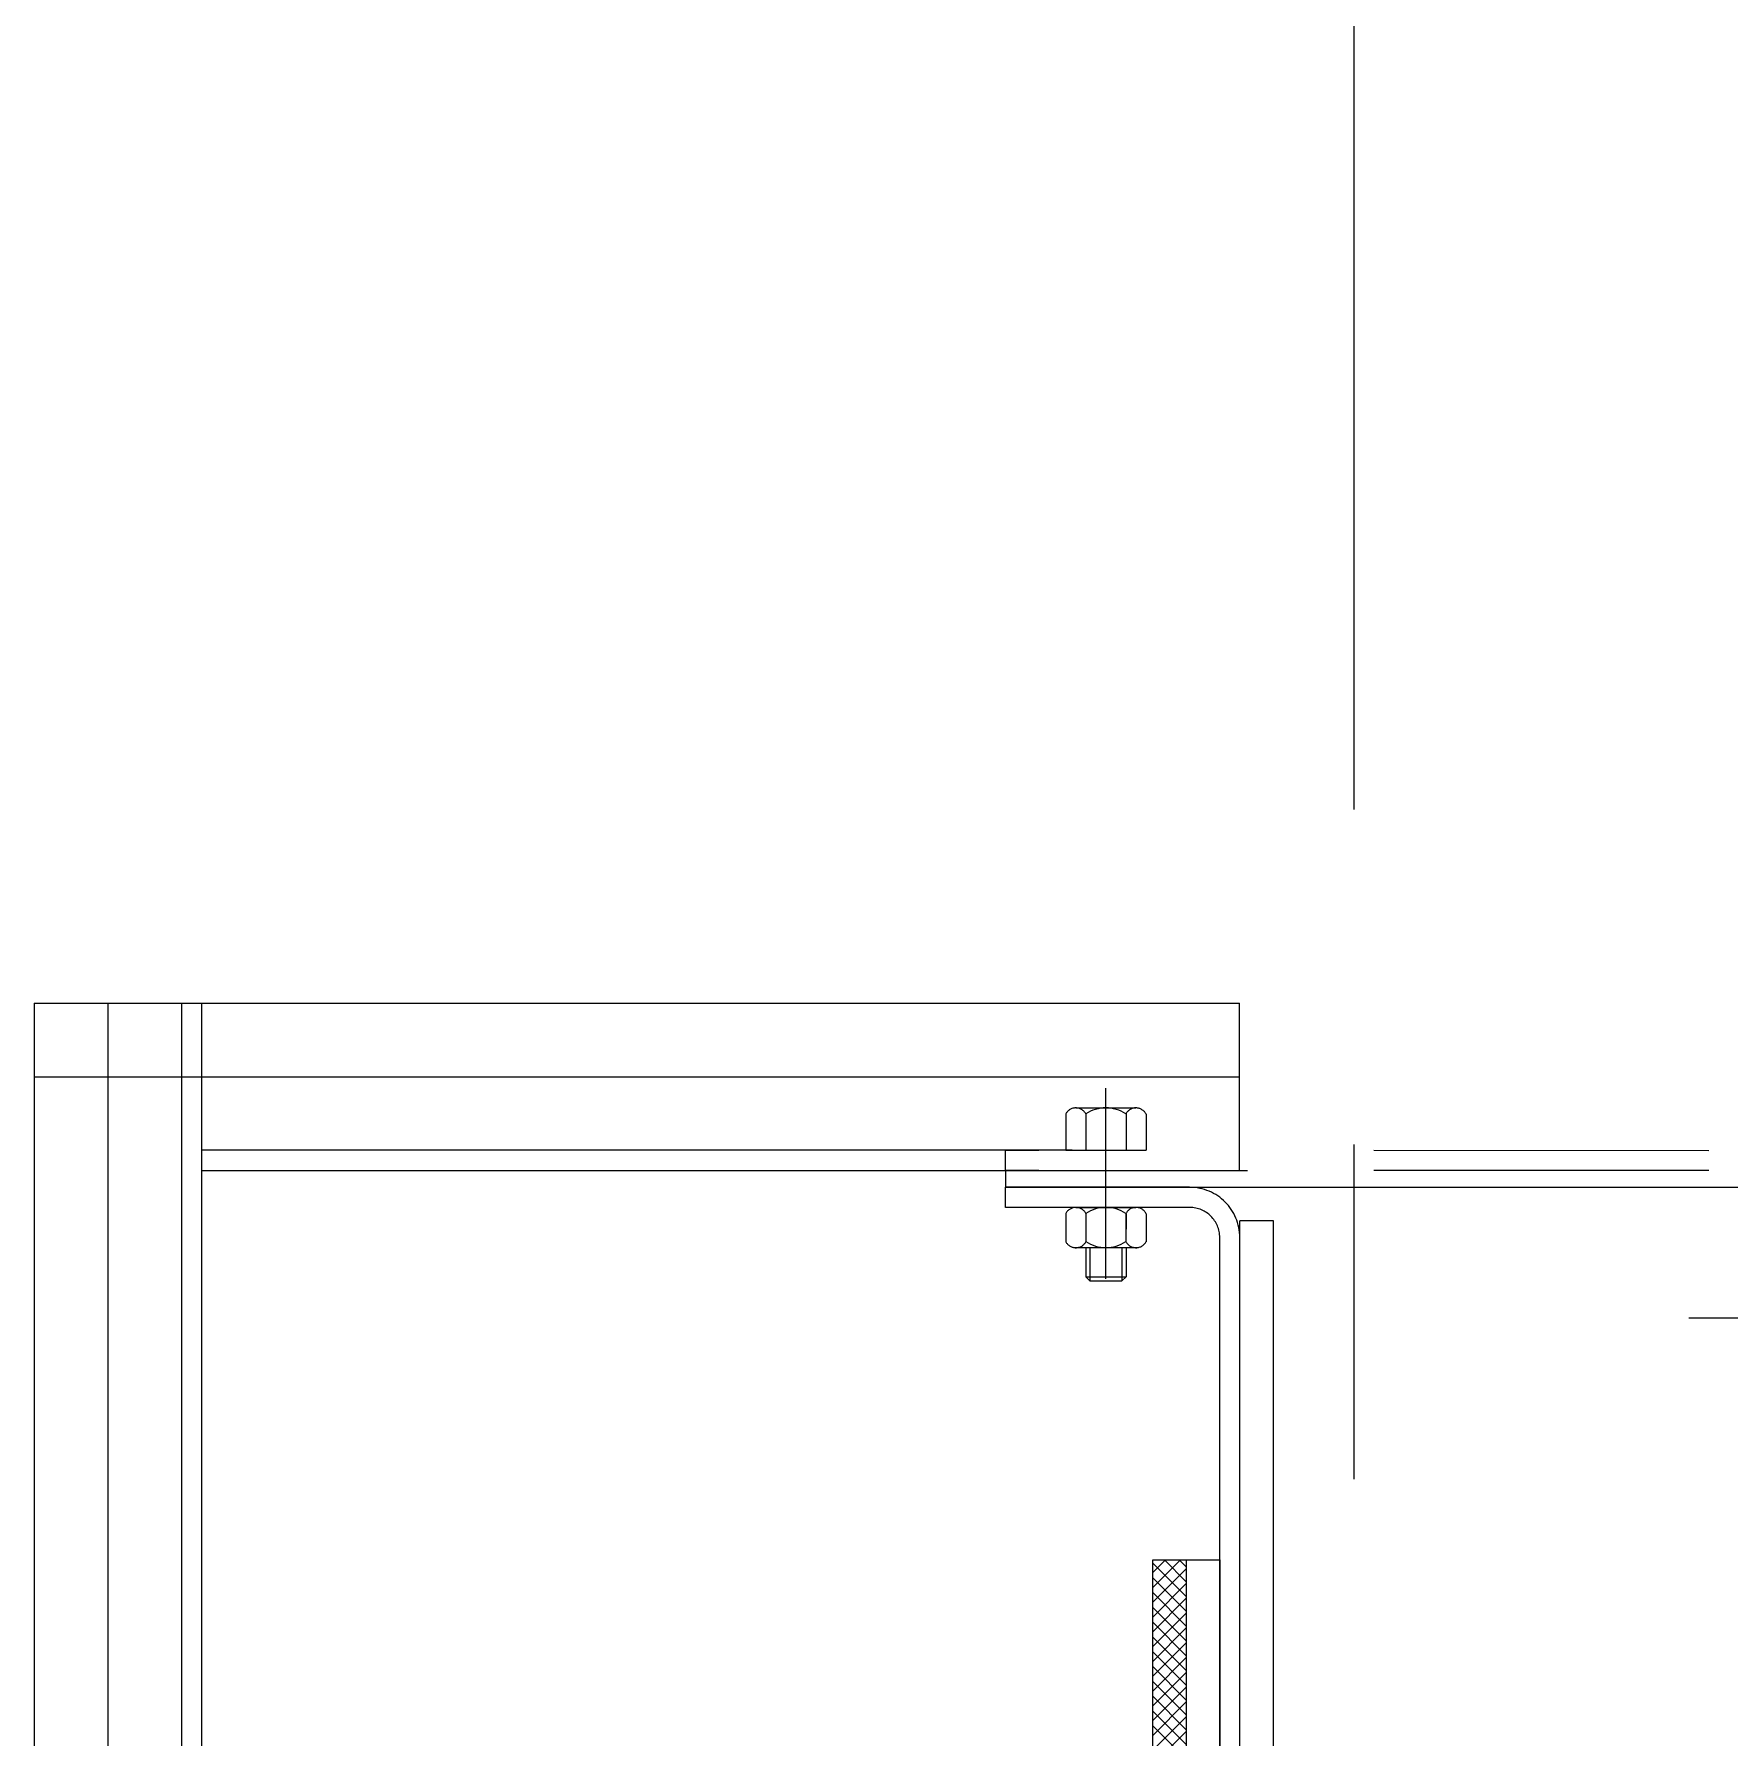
# Model space of a CAD drawing. Header units: inches. Extents: x 0 to 157513, y -28488 to 35640.
# Drawn here: x 32734 to 33240, y 17680 to 18189 of the extents above; entities that cross this region are included whole.
import ezdxf

# ---------------------------------------------------------------- set-up
doc = ezdxf.new("R2010")
doc.units = ezdxf.units.IN
doc.header["$LTSCALE"] = 400
doc.header["$MEASUREMENT"] = 0
doc.linetypes.add('CENTER', pattern=[2, 1.25, -0.25, 0.25, -0.25])
doc.linetypes.add('PHANTOM', pattern=[2.5, 1.25, -0.25, 0.25, -0.25, 0.25, -0.25])
doc.layers.add('BF STR', color=8, linetype='PHANTOM', lineweight=5)
doc.layers.add('cen', color=1, linetype='CENTER')

# ---------------------------------------------------------------- blocks, each defined once
blk = doc.blocks.new('611bf4 strgaele')
at = {"layer": 'BF STR'}
blk.add_line((-270200.72, 32461.64, -159.78), (-270200.72, 31439.43, -159.78), dxfattribs=at)
blk = doc.blocks.new('convcs611bc3')
at = {"layer": 'BF STR'}
for p, q in [((-32333.96, 66527.84, -1824.32), (-31974, 66527.85, -431.34)), ((-32333.96, 66527.84, 340.94), (-32333.96, 65637.64, -1663.13)), ((-32311.96, 66527.84, 374.48), (-32311.96, 64483.84, -36.95)), ((-32289.96, 66527.84, 340.94), (-32289.96, 65637.64, -1663.13)), ((-32283.96, 66527.84, 278.94), (-32283.96, 65647.55, -4327.6)), ((-32283.96, 66527.84, 340.94), (-32283.96, 65637.64, -1663.13)), ((-31974, 66477.85, -1329.09), (-31974, 66527.85, -1141)), ((-32333.96, 66505.84, -1824.33), (-31974, 66505.85, -431.35)), ((-32013.89, 66445.48, -1619.47), (-32013.89, 66502.42, 1127.92)), ((-32013.89, 66445.48, -1619.47), (-32013.89, 66502.42, 1127.92)), ((-32025.89, 66494.76, 237.71), (-32025.89, 66483.96, 237.71)), ((-32022.89, 66496.56, 237.71), (-32004.94, 66496.56, 237.71)), ((-32019.89, 66494.76, 237.71), (-32019.89, 66483.96, 237.71)), ((-32007.89, 66494.85, 237.71), (-32007.89, 66483.96, 237.71)), ((-32001.89, 66494.67, 237.71), (-32001.89, 66483.96, 237.71)), ((-32024, 66483.96, -1432.24), (-32283.96, 66483.96, -763.37)), ((-32043.89, 66477.85, 405.25), (-32043.89, 66483.85, 387.66)), ((-31233.89, 66483.63, 387.59), (-32043.89, 66483.85, 387.66)), ((-32025.89, 66483.96, 237.71), (-32001.89, 66483.96, 237.71)), ((-32283.96, 66477.84, -1599.63), (-31971.6, 66477.85, -656.06)), ((-31233.89, 66477.85, 404.53), (-32043.89, 66477.85, 1039.24)), ((-32043.89, 66477.85, 1039.24), (-32043.89, 66472.85, 405.25)), ((-32043.89, 66466.85, 422.84), (-32043.89, 66472.85, 405.25)), ((-31988.89, 66472.85, -1619.47), (-32043.89, 66472.85, 405.25)), ((-32043.89, 66472.85, 405.25), (-31234.39, 66472.85, 385.98)), ((-31988.89, 66466.85, -1619.47), (-32043.89, 66466.85, -1619.47)), ((-32025.86, 66465.05, -1619.47), (-32025.86, 66456.62, -1619.47)), ((-32022.86, 66466.85, -1619.47), (-32004.91, 66466.85, -1619.47)), ((-32019.89, 66464.9, -1619.47), (-32019.89, 66460.4, -1619.47)), ((-32019.86, 66465.05, -1619.47), (-32019.86, 66456.62, -1619.47)), ((-32007.91, 66465.05, -1619.47), (-32007.91, 66456.62, -1619.47)), ((-32007.89, 66464.9, -1619.47), (-32007.89, 66460.4, -1619.47)), ((-32001.86, 66464.95, -1619.47), (-32001.86, 66456.62, -1619.47)), ((-31973.89, 66147.72, -3206.28), (-31973.89, 66462.85, 449.22)), ((-31963.89, 66462.85, 1039.24), (-31973.89, 66462.85, 1039.24)), ((-31963.89, 66147.72, -3235.59), (-31963.89, 66462.85, 445.78)), ((-31979.89, 66147.72, -6007.87), (-31979.89, 66457.85, -1619.47)), ((-32023.32, 66454.85, -1619.47), (-32004.46, 66454.85, -1619.47)), ((-32019.89, 66454.85, -1619.47), (-32019.89, 66446.17, -1619.47)), ((-32018.69, 66454.85, -1619.47), (-32018.69, 66444.97, -1619.47)), ((-32009.09, 66454.85, -1619.47), (-32009.09, 66444.97, -1619.47)), ((-32007.89, 66454.85, -1619.47), (-32007.89, 66446.17, -1619.47)), ((-32019.89, 66446.17, -1619.47), (-32018.69, 66444.97, -1619.47)), ((-32019.89, 66446.17, -1619.47), (-32007.89, 66446.17, -1619.47)), ((-32018.69, 66444.97, -1619.47), (-32009.09, 66444.97, -1619.47)), ((-32009.09, 66444.97, -1619.47), (-32007.89, 66446.17, -1619.47)), ((-31339.78, 66433.66, 387.6), (-31939.78, 66433.82, 387.65)), ((-31999.89, 66357.82, -3334.5), (-31996.05, 66361.65, -3334.5)), ((-31999.89, 66353.4, -3334.5), (-31991.64, 66361.65, -3334.5)), ((-31999.89, 66265.12, -3334.5), (-31999.89, 66361.65, -3334.5)), ((-31999.89, 66361.65, -3334.5), (-31979.89, 66361.65, -3334.5)), ((-31989.89, 66355.1, -3334.5), (-31996.44, 66361.65, -3334.5)), ((-31989.89, 66359.52, -3334.5), (-31992.02, 66361.65, -3334.5)), ((-31989.89, 66361.65, -3334.5), (-31989.89, 66263.72, -3334.5)), ((-31979.89, 66361.65, -3334.5), (-31979.89, 66121.84, -3334.5)), ((-31989.89, 66350.68, -3334.5), (-31999.89, 66360.68, -3334.5)), ((-31999.89, 66348.98, -3334.5), (-31989.89, 66358.98, -3334.5)), ((-31989.89, 66346.26, -3334.5), (-31999.89, 66356.26, -3334.5)), ((-31999.89, 66344.56, -3334.5), (-31989.89, 66354.56, -3334.5)), ((-31989.89, 66341.85, -3334.5), (-31999.89, 66351.85, -3334.5)), ((-31999.89, 66340.14, -3334.5), (-31989.89, 66350.14, -3334.5)), ((-31989.89, 66337.43, -3334.5), (-31999.89, 66347.43, -3334.5)), ((-31999.89, 66335.72, -3334.5), (-31989.89, 66345.72, -3334.5)), ((-31989.89, 66333.01, -3334.5), (-31999.89, 66343.01, -3334.5)), ((-31999.89, 66331.3, -3334.5), (-31989.89, 66341.3, -3334.5)), ((-31989.89, 66328.59, -3334.5), (-31999.89, 66338.59, -3334.5)), ((-31999.89, 66326.88, -3334.5), (-31989.89, 66336.88, -3334.5)), ((-31989.89, 66324.17, -3334.5), (-31999.89, 66334.17, -3334.5)), ((-31999.89, 66322.46, -3334.5), (-31989.89, 66332.46, -3334.5)), ((-31989.89, 66319.75, -3334.5), (-31999.89, 66329.75, -3334.5)), ((-31999.89, 66318.04, -3334.5), (-31989.89, 66328.04, -3334.5)), ((-31989.89, 66315.33, -3334.5), (-31999.89, 66325.33, -3334.5)), ((-31999.89, 66313.62, -3334.5), (-31989.89, 66323.62, -3334.5)), ((-31989.89, 66310.91, -3334.5), (-31999.89, 66320.91, -3334.5)), ((-31999.89, 66309.2, -3334.5), (-31989.89, 66319.2, -3334.5)), ((-31989.89, 66306.49, -3334.5), (-31999.89, 66316.49, -3334.5)), ((-31999.89, 66304.79, -3334.5), (-31989.89, 66314.79, -3334.5)), ((-31989.89, 66302.07, -3334.5), (-31999.89, 66312.07, -3334.5)), ((-31999.89, 66300.37, -3334.5), (-31989.89, 66310.37, -3334.5))]:
    blk.add_line(p, q, dxfattribs=at)
for centre, radius, start, end in [((-32022.89, 66493.16, 237.71), 3.4, 28.0725, 151.9275), ((-32013.91, 66485.75, 237.71), 10.82, 56.4703, 123.5297), ((-32004.94, 66493.16, 237.71), 3.4, 26.236, 151.9275), ((-31988.89, 66457.85, -1619.47), 15, 0, 90), ((-32022.86, 66463.45, -1619.47), 3.4, 28.0725, 151.9275), ((-32013.89, 66456.03, -1619.47), 10.82, 56.4703, 123.5297), ((-32004.91, 66463.45, -1619.47), 3.4, 26.236, 151.9275), ((-31988.89, 66457.85, -1619.47), 9, 0, 90), ((-32022.86, 66458.22, -1619.47), 3.4, 208.0725, 331.9275), ((-32013.89, 66465.67, -1619.47), 10.82, 236.4703, 303.5297), ((-32004.91, 66458.22, -1619.47), 3.4, 208.0725, 333.764)]:
    blk.add_arc(centre, radius, start, end, dxfattribs=at)

msp = doc.modelspace()

# ---------------------------------------------------------------- block references
msp.add_blockref('convcs611bc3', (65067.81, -48628.29, 202.8))
at = {"layer": 'cen', "ltscale": 0.5}
msp.add_blockref('611bf4 strgaele', (303328.68, -14004.25, 169.38), dxfattribs=at)

doc.saveas('drawing.dxf')
